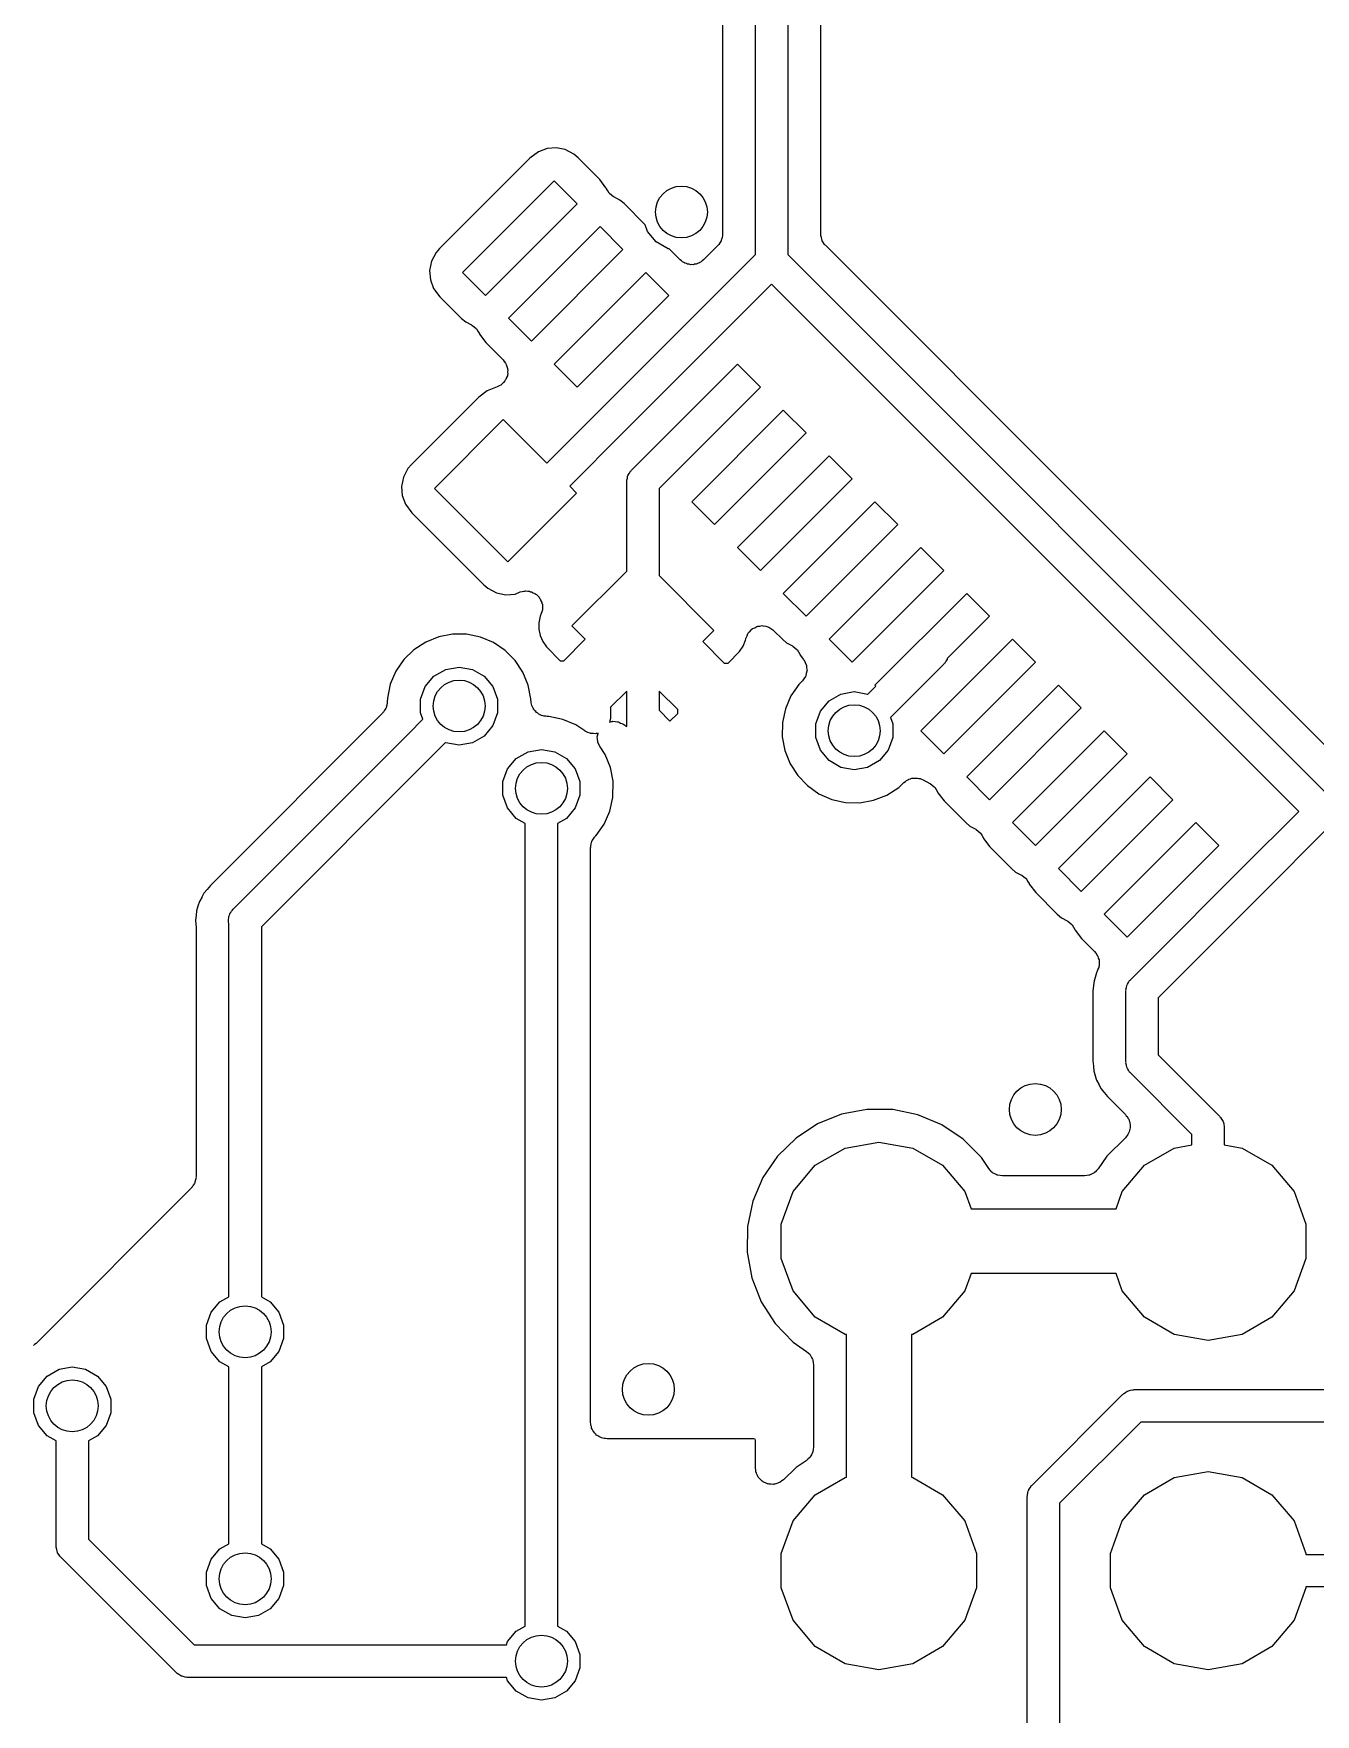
# Model space of a CAD drawing. Extents: x 100.3 to 129.7, y -169.7 to -100.3.
# Drawn here: x 110.95 to 120.84, y -142.7 to -129.74 of the extents above; entities that cross this region are included whole.
import ezdxf

# ---------------------------------------------------------------- set-up
doc = ezdxf.new("R2010")
doc.units = 0
doc.header["$MEASUREMENT"] = 0
doc.layers.add('BLACK', color=7, linetype='CONTINUOUS')

msp = doc.modelspace()

# ---------------------------------------------------------------- linework, layer by layer
at = {"layer": 'Black'}
for p, q in [((116.524, -131.442), (116.524, -129.139)), ((116.774, -129.136), (116.774, -131.442)), ((116.27, -129.296), (116.27, -131.284)), ((117.028, -131.284), (117.028, -129.294)), ((114.849, -130.651), (114.784, -130.699)), ((114.916, -130.625), (114.849, -130.651)), ((114.987, -130.62), (114.916, -130.625)), ((115.057, -130.634), (114.987, -130.62)), ((115.124, -130.669), (115.057, -130.634)), ((114.784, -130.699), (114.087, -131.396)), ((115.156, -130.696), (115.124, -130.669)), ((115.323, -130.863), (115.156, -130.696)), ((114.265, -131.581), (114.972, -130.874)), ((114.972, -130.874), (115.148, -131.051)), ((115.371, -130.928), (115.323, -130.863)), ((115.373, -130.932), (115.371, -130.928)), ((115.374, -130.933), (115.373, -130.932)), ((115.374, -130.935), (115.374, -130.933)), ((115.385, -130.952), (115.374, -130.935)), ((115.395, -130.969), (115.385, -130.952)), ((115.397, -130.971), (115.395, -130.969)), ((115.398, -130.972), (115.397, -130.971)), ((115.414, -130.984), (115.398, -130.972)), ((115.43, -130.997), (115.414, -130.984)), ((115.431, -130.998), (115.43, -130.997)), ((115.432, -130.999), (115.431, -130.998)), ((115.478, -131.023), (115.432, -130.999)), ((115.51, -131.05), (115.478, -131.023)), ((115.673, -131.213), (115.51, -131.05)), ((115.148, -131.051), (114.441, -131.758)), ((114.618, -131.934), (115.325, -131.227)), ((115.325, -131.227), (115.502, -131.404)), ((115.692, -131.266), (115.673, -131.213)), ((115.759, -131.346), (115.692, -131.266)), ((116.27, -131.295), (116.266, -131.312)), ((116.27, -131.284), (116.27, -131.29)), ((116.27, -131.29), (116.27, -131.295)), ((117.029, -131.29), (117.028, -131.284)), ((117.029, -131.295), (117.029, -131.29)), ((117.033, -131.312), (117.029, -131.295)), ((114.06, -131.428), (114.025, -131.495)), ((114.087, -131.396), (114.06, -131.428)), ((115.502, -131.404), (114.795, -132.111)), ((115.85, -131.398), (115.759, -131.346)), ((115.859, -131.4), (115.85, -131.398)), ((115.863, -131.404), (115.859, -131.4)), ((115.944, -131.484), (115.863, -131.404)), ((116.233, -131.374), (116.123, -131.484)), ((116.237, -131.37), (116.233, -131.374)), ((116.241, -131.366), (116.237, -131.37)), ((116.249, -131.352), (116.241, -131.366)), ((116.259, -131.338), (116.249, -131.352)), ((116.26, -131.333), (116.259, -131.338)), ((116.263, -131.328), (116.26, -131.333)), ((116.266, -131.312), (116.263, -131.328)), ((117.036, -131.328), (117.033, -131.312)), ((117.039, -131.333), (117.036, -131.328)), ((117.04, -131.338), (117.039, -131.333)), ((117.05, -131.352), (117.04, -131.338)), ((117.058, -131.366), (117.05, -131.352)), ((117.062, -131.37), (117.058, -131.366)), ((117.066, -131.374), (117.062, -131.37)), ((121.038, -135.347), (117.066, -131.374)), ((114.025, -131.495), (114.01, -131.565)), ((114.01, -131.565), (114.016, -131.637)), ((115.953, -131.491), (115.944, -131.484)), ((115.961, -131.498), (115.953, -131.491)), ((115.971, -131.503), (115.961, -131.498)), ((115.98, -131.509), (115.971, -131.503)), ((115.991, -131.512), (115.98, -131.509)), ((116.001, -131.517), (115.991, -131.512)), ((116.012, -131.518), (116.001, -131.517)), ((116.023, -131.521), (116.012, -131.518)), ((116.034, -131.52), (116.023, -131.521)), ((116.032, -131.934), (116.524, -131.442)), ((116.045, -131.521), (116.034, -131.52)), ((116.055, -131.518), (116.045, -131.521)), ((116.066, -131.517), (116.055, -131.518)), ((116.077, -131.512), (116.066, -131.517)), ((116.087, -131.509), (116.077, -131.512)), ((116.096, -131.503), (116.087, -131.509)), ((116.106, -131.498), (116.096, -131.503)), ((116.114, -131.491), (116.106, -131.498)), ((116.123, -131.484), (116.114, -131.491)), ((116.774, -131.442), (120.954, -135.622)), ((114.016, -131.637), (114.041, -131.704)), ((114.441, -131.758), (114.265, -131.581)), ((114.972, -132.288), (115.679, -131.581)), ((115.679, -131.581), (115.855, -131.758)), ((116.649, -131.671), (116.209, -132.111)), ((120.715, -135.737), (116.649, -131.671)), ((114.041, -131.704), (114.09, -131.768)), ((114.09, -131.768), (114.257, -131.935)), ((115.855, -131.758), (115.148, -132.465)), ((114.257, -131.935), (114.289, -131.962)), ((114.795, -132.111), (114.618, -131.934)), ((115.679, -132.288), (116.032, -131.934)), ((114.289, -131.962), (114.334, -131.986)), ((114.334, -131.986), (114.335, -131.987)), ((114.335, -131.987), (114.337, -131.988)), ((114.337, -131.988), (114.353, -132.001)), ((114.353, -132.001), (114.369, -132.013)), ((114.369, -132.013), (114.37, -132.014)), ((114.37, -132.014), (114.371, -132.016)), ((114.371, -132.016), (114.382, -132.033)), ((114.382, -132.033), (114.392, -132.05)), ((114.392, -132.05), (114.393, -132.052)), ((114.393, -132.052), (114.394, -132.053)), ((114.394, -132.053), (114.395, -132.057)), ((114.395, -132.057), (114.444, -132.122)), ((114.444, -132.122), (114.577, -132.255)), ((116.209, -132.111), (115.502, -132.818)), ((114.577, -132.255), (114.586, -132.268)), ((114.586, -132.268), (114.596, -132.28)), ((114.596, -132.28), (114.599, -132.286)), ((114.599, -132.286), (114.602, -132.291)), ((114.602, -132.291), (114.606, -132.307)), ((114.606, -132.307), (114.612, -132.321)), ((114.612, -132.321), (114.612, -132.328)), ((114.612, -132.328), (114.614, -132.334)), ((114.614, -132.334), (114.612, -132.35)), ((114.914, -133.053), (115.679, -132.288)), ((115.148, -132.465), (114.972, -132.288)), ((115.679, -132.995), (116.386, -132.288)), ((116.386, -132.288), (116.563, -132.465)), ((114.532, -132.464), (114.455, -132.493)), ((114.546, -132.456), (114.532, -132.464)), ((114.56, -132.449), (114.546, -132.456)), ((114.565, -132.445), (114.56, -132.449)), ((114.57, -132.441), (114.565, -132.445)), ((114.58, -132.429), (114.57, -132.441)), ((114.591, -132.418), (114.58, -132.429)), ((114.594, -132.412), (114.591, -132.418)), ((114.598, -132.407), (114.594, -132.412)), ((114.603, -132.392), (114.598, -132.407)), ((114.61, -132.378), (114.603, -132.392)), ((114.613, -132.365), (114.61, -132.372)), ((114.61, -132.372), (114.61, -132.378)), ((114.612, -132.35), (114.613, -132.365)), ((116.563, -132.465), (115.855, -133.172)), ((114.39, -132.542), (113.87, -133.062)), ((114.455, -132.493), (114.39, -132.542)), ((114.047, -133.246), (114.577, -132.716)), ((114.577, -132.716), (114.914, -133.053)), ((116.032, -133.349), (116.739, -132.642)), ((116.739, -132.642), (116.916, -132.818)), ((115.502, -132.818), (115.091, -133.229)), ((116.916, -132.818), (116.209, -133.525)), ((115.567, -133.106), (115.679, -132.995)), ((116.386, -133.702), (117.093, -132.995)), ((117.093, -132.995), (117.27, -133.172)), ((113.843, -133.094), (113.808, -133.161)), ((113.87, -133.062), (113.843, -133.094)), ((115.552, -133.129), (115.56, -133.114)), ((115.56, -133.114), (115.564, -133.111)), ((115.564, -133.111), (115.567, -133.106)), ((113.808, -133.161), (113.793, -133.231)), ((113.793, -133.231), (113.799, -133.302)), ((114.613, -133.812), (114.047, -133.246)), ((115.091, -133.229), (115.143, -133.282)), ((115.531, -133.184), (115.536, -133.168)), ((115.532, -133.189), (115.531, -133.184)), ((115.531, -133.195), (115.532, -133.189)), ((115.531, -133.884), (115.531, -133.195)), ((115.536, -133.168), (115.538, -133.152)), ((115.538, -133.152), (115.541, -133.147)), ((115.541, -133.147), (115.543, -133.142)), ((115.543, -133.142), (115.552, -133.129)), ((115.855, -133.172), (115.781, -133.247)), ((115.781, -133.247), (115.781, -133.919)), ((117.27, -133.172), (116.563, -133.879)), ((113.799, -133.302), (113.824, -133.369)), ((113.824, -133.369), (113.873, -133.434)), ((115.143, -133.282), (114.613, -133.812)), ((116.209, -133.525), (116.032, -133.349)), ((116.739, -134.056), (117.446, -133.349)), ((117.446, -133.349), (117.623, -133.525)), ((113.873, -133.434), (114.428, -133.99)), ((117.623, -133.525), (116.916, -134.233)), ((116.563, -133.879), (116.386, -133.702)), ((117.093, -134.409), (117.8, -133.702)), ((117.8, -133.702), (117.977, -133.879)), ((115.108, -134.307), (115.531, -133.884)), ((117.977, -133.879), (117.27, -134.586)), ((114.428, -133.99), (114.46, -134.017)), ((114.46, -134.017), (114.527, -134.052)), ((115.781, -133.919), (116.204, -134.343)), ((114.527, -134.052), (114.597, -134.066)), ((114.597, -134.066), (114.669, -134.061)), ((114.669, -134.061), (114.71, -134.045)), ((114.71, -134.045), (114.724, -134.042)), ((114.724, -134.042), (114.738, -134.038)), ((114.738, -134.038), (114.746, -134.038)), ((114.746, -134.038), (114.753, -134.037)), ((114.753, -134.037), (114.768, -134.039)), ((114.768, -134.039), (114.782, -134.04)), ((114.782, -134.04), (114.789, -134.043)), ((114.789, -134.043), (114.797, -134.044)), ((114.797, -134.044), (114.81, -134.051)), ((114.81, -134.051), (114.823, -134.057)), ((114.823, -134.057), (114.829, -134.062)), ((114.829, -134.062), (114.835, -134.065)), ((114.835, -134.065), (114.845, -134.076)), ((114.845, -134.076), (114.856, -134.086)), ((114.856, -134.086), (114.859, -134.093)), ((114.859, -134.093), (114.864, -134.099)), ((114.864, -134.099), (114.869, -134.113)), ((114.869, -134.113), (114.876, -134.126)), ((114.876, -134.126), (114.877, -134.133)), ((114.877, -134.133), (114.88, -134.14)), ((114.88, -134.14), (114.88, -134.155)), ((114.88, -134.155), (114.882, -134.169)), ((116.916, -134.233), (116.739, -134.056)), ((117.446, -134.763), (118.154, -134.056)), ((118.154, -134.056), (118.33, -134.233)), ((114.864, -134.233), (114.854, -134.282)), ((114.854, -134.282), (114.854, -134.332)), ((114.872, -134.212), (114.864, -134.233)), ((114.875, -134.198), (114.872, -134.212)), ((114.88, -134.184), (114.875, -134.198)), ((114.882, -134.169), (114.88, -134.177)), ((114.88, -134.177), (114.88, -134.184)), ((118.33, -134.233), (118.004, -134.559)), ((114.081, -134.391), (113.98, -134.432)), ((114.188, -134.371), (114.081, -134.391)), ((114.296, -134.371), (114.188, -134.371)), ((114.403, -134.393), (114.296, -134.371)), ((114.503, -134.435), (114.403, -134.393)), ((114.854, -134.332), (114.864, -134.381)), ((114.864, -134.381), (114.883, -134.427)), ((115.046, -134.575), (115.211, -134.41)), ((115.211, -134.41), (115.108, -134.307)), ((116.204, -134.343), (116.118, -134.428)), ((116.429, -134.463), (116.448, -134.417)), ((116.448, -134.417), (116.45, -134.407)), ((116.45, -134.407), (116.451, -134.404)), ((116.451, -134.404), (116.452, -134.399)), ((116.452, -134.399), (116.459, -134.383)), ((116.459, -134.383), (116.466, -134.366)), ((116.466, -134.366), (116.469, -134.363)), ((116.469, -134.363), (116.47, -134.359)), ((116.47, -134.359), (116.483, -134.347)), ((116.483, -134.347), (116.495, -134.333)), ((116.495, -134.333), (116.499, -134.331)), ((116.499, -134.331), (116.502, -134.328)), ((116.502, -134.328), (116.518, -134.321)), ((116.518, -134.321), (116.534, -134.312)), ((116.534, -134.312), (116.538, -134.311)), ((116.538, -134.311), (116.542, -134.31)), ((116.542, -134.31), (116.559, -134.308)), ((116.559, -134.308), (116.577, -134.305)), ((116.577, -134.305), (116.581, -134.306)), ((116.581, -134.306), (116.586, -134.306)), ((116.586, -134.306), (116.603, -134.31)), ((116.603, -134.31), (116.62, -134.314)), ((116.62, -134.314), (116.624, -134.316)), ((116.624, -134.316), (116.628, -134.317)), ((116.628, -134.317), (116.643, -134.327)), ((116.643, -134.327), (116.658, -134.337)), ((116.658, -134.337), (116.661, -134.34)), ((116.661, -134.34), (116.664, -134.342)), ((116.664, -134.342), (116.732, -134.41)), ((116.732, -134.41), (116.763, -134.437)), ((117.27, -134.586), (117.093, -134.409)), ((117.8, -135.116), (118.507, -134.409)), ((118.507, -134.409), (118.684, -134.586)), ((113.889, -134.491), (113.812, -134.567)), ((113.98, -134.432), (113.889, -134.491)), ((114.593, -134.496), (114.503, -134.435)), ((114.669, -134.573), (114.593, -134.496)), ((114.883, -134.427), (114.911, -134.469)), ((114.911, -134.469), (115.017, -134.575)), ((116.118, -134.428), (116.283, -134.593)), ((116.313, -134.593), (116.401, -134.504)), ((116.401, -134.504), (116.429, -134.463)), ((116.763, -134.437), (116.809, -134.461)), ((116.809, -134.461), (116.81, -134.462)), ((116.81, -134.462), (116.812, -134.462)), ((116.812, -134.462), (116.828, -134.475)), ((116.828, -134.475), (116.844, -134.488)), ((116.844, -134.488), (116.845, -134.489)), ((116.845, -134.489), (116.846, -134.49)), ((116.846, -134.49), (116.856, -134.508)), ((116.856, -134.508), (116.867, -134.525)), ((116.867, -134.525), (116.868, -134.527)), ((116.868, -134.527), (116.868, -134.528)), ((116.868, -134.528), (116.87, -134.532)), ((116.87, -134.532), (116.896, -134.567)), ((113.75, -134.657), (113.707, -134.757)), ((113.812, -134.567), (113.75, -134.657)), ((114.044, -134.694), (114.135, -134.642)), ((114.135, -134.642), (114.238, -134.624)), ((114.238, -134.624), (114.341, -134.642)), ((114.341, -134.642), (114.432, -134.694)), ((114.73, -134.664), (114.669, -134.573)), ((114.771, -134.764), (114.73, -134.664)), ((115.017, -134.575), (115.046, -134.575)), ((116.283, -134.593), (116.313, -134.593)), ((116.896, -134.567), (116.898, -134.57)), ((116.898, -134.57), (116.9, -134.572)), ((116.9, -134.572), (116.907, -134.589)), ((116.907, -134.589), (116.916, -134.606)), ((116.916, -134.674), (116.912, -134.693)), ((116.916, -134.606), (116.917, -134.609)), ((116.921, -134.656), (116.916, -134.674)), ((116.917, -134.609), (116.918, -134.612)), ((116.918, -134.612), (116.919, -134.631)), ((116.919, -134.631), (116.922, -134.65)), ((116.922, -134.65), (116.921, -134.653)), ((116.921, -134.653), (116.921, -134.656)), ((117.977, -134.601), (117.565, -135.014)), ((118.684, -134.586), (117.977, -135.293)), ((117.98, -134.597), (117.977, -134.601)), ((117.984, -134.593), (117.98, -134.597)), ((117.992, -134.579), (117.984, -134.593)), ((118.002, -134.566), (117.992, -134.579)), ((118.003, -134.561), (118.002, -134.566)), ((118.004, -134.559), (118.003, -134.561)), ((113.707, -134.757), (113.685, -134.863)), ((113.941, -134.873), (113.977, -134.774)), ((113.977, -134.774), (114.044, -134.694)), ((114.432, -134.694), (114.499, -134.774)), ((114.499, -134.774), (114.535, -134.873)), ((114.792, -134.87), (114.771, -134.764)), ((115.531, -134.809), (115.405, -134.934)), ((115.531, -135.083), (115.531, -134.809)), ((115.924, -134.952), (115.781, -134.809)), ((115.781, -134.809), (115.781, -134.958)), ((116.86, -134.758), (116.798, -134.847)), ((116.884, -134.734), (116.86, -134.758)), ((116.885, -134.732), (116.884, -134.734)), ((116.887, -134.73), (116.885, -134.732)), ((116.898, -134.714), (116.887, -134.73)), ((116.909, -134.698), (116.898, -134.714)), ((116.91, -134.696), (116.909, -134.698)), ((116.912, -134.693), (116.91, -134.696)), ((117.391, -134.834), (117.454, -134.771)), ((117.454, -134.771), (117.446, -134.763)), ((118.154, -135.47), (118.861, -134.763)), ((118.861, -134.763), (119.037, -134.94)), ((113.674, -134.939), (113.672, -134.944)), ((113.676, -134.935), (113.674, -134.939)), ((113.679, -134.918), (113.676, -134.935)), ((113.684, -134.901), (113.679, -134.918)), ((113.685, -134.863), (113.684, -134.892)), ((113.684, -134.892), (113.684, -134.896)), ((113.684, -134.896), (113.684, -134.901)), ((113.941, -134.977), (113.941, -134.873)), ((114.535, -134.873), (114.535, -134.977)), ((114.792, -134.877), (114.792, -134.87)), ((114.794, -134.889), (114.792, -134.877)), ((114.794, -134.9), (114.794, -134.889)), ((114.797, -134.911), (114.794, -134.9)), ((114.799, -134.921), (114.797, -134.911)), ((114.804, -134.931), (114.799, -134.921)), ((114.808, -134.942), (114.804, -134.931)), ((115.405, -134.934), (115.405, -135.012)), ((116.798, -134.847), (116.755, -134.947)), ((117.025, -134.965), (117.092, -134.885)), ((117.092, -134.885), (117.183, -134.833)), ((117.183, -134.833), (117.286, -134.814)), ((117.286, -134.814), (117.389, -134.833)), ((117.389, -134.833), (117.391, -134.834)), ((113.647, -134.98), (112.319, -136.308)), ((113.65, -134.976), (113.647, -134.98)), ((113.654, -134.973), (113.65, -134.976)), ((113.662, -134.958), (113.654, -134.973)), ((113.672, -134.944), (113.662, -134.958)), ((113.85, -135.137), (113.959, -135.027)), ((113.959, -135.027), (113.941, -134.977)), ((114.535, -134.977), (114.499, -135.076)), ((114.815, -134.95), (114.808, -134.942)), ((114.82, -134.96), (114.815, -134.95)), ((114.829, -134.967), (114.82, -134.96)), ((114.836, -134.976), (114.829, -134.967)), ((114.846, -134.981), (114.836, -134.976)), ((114.854, -134.988), (114.846, -134.981)), ((114.864, -134.992), (114.854, -134.988)), ((114.874, -134.998), (114.864, -134.992)), ((114.885, -135), (114.874, -134.998)), ((114.895, -135.004), (114.885, -135)), ((114.906, -135.004), (114.895, -135.004)), ((114.918, -135.006), (114.906, -135.004)), ((114.931, -135.006), (114.918, -135.006)), ((115.038, -135.028), (114.931, -135.006)), ((115.138, -135.07), (115.038, -135.028)), ((115.401, -135.038), (115.399, -135.048)), ((115.399, -135.048), (115.417, -135.043)), ((115.405, -135.021), (115.401, -135.038)), ((115.405, -135.012), (115.405, -135.016)), ((115.405, -135.016), (115.405, -135.021)), ((115.417, -135.043), (115.42, -135.043)), ((115.42, -135.043), (115.423, -135.042)), ((115.423, -135.042), (115.442, -135.044)), ((115.442, -135.044), (115.461, -135.046)), ((115.461, -135.046), (115.464, -135.047)), ((115.464, -135.047), (115.467, -135.047)), ((115.467, -135.047), (115.484, -135.056)), ((115.484, -135.056), (115.501, -135.063)), ((115.501, -135.063), (115.531, -135.083)), ((115.781, -134.958), (115.864, -135.041)), ((115.864, -135.041), (115.924, -134.982)), ((115.924, -134.982), (115.924, -134.952)), ((116.733, -135.053), (116.731, -135.162)), ((116.755, -134.947), (116.733, -135.053)), ((116.989, -135.063), (117.025, -134.965)), ((116.989, -135.168), (116.989, -135.063)), ((117.565, -135.014), (117.583, -135.063)), ((117.583, -135.063), (117.583, -135.168)), ((119.037, -134.94), (118.33, -135.647)), ((112.495, -136.492), (113.85, -135.137)), ((114.432, -135.156), (114.341, -135.208)), ((114.499, -135.076), (114.432, -135.156)), ((115.207, -135.117), (115.138, -135.07)), ((115.211, -135.119), (115.207, -135.117)), ((115.215, -135.122), (115.211, -135.119)), ((115.232, -135.128), (115.215, -135.122)), ((115.248, -135.135), (115.232, -135.128)), ((115.252, -135.136), (115.248, -135.135)), ((115.256, -135.137), (115.252, -135.136)), ((115.274, -135.137), (115.256, -135.137)), ((115.292, -135.138), (115.274, -135.137)), ((115.296, -135.137), (115.292, -135.138)), ((115.3, -135.137), (115.296, -135.137)), ((115.311, -135.133), (115.3, -135.137)), ((115.304, -135.161), (115.305, -135.158)), ((115.306, -135.18), (115.304, -135.161)), ((115.305, -135.155), (115.31, -135.136)), ((115.305, -135.158), (115.305, -135.155)), ((115.307, -135.199), (115.306, -135.18)), ((115.31, -135.136), (115.311, -135.133)), ((116.731, -135.162), (116.751, -135.269)), ((117.025, -135.266), (116.989, -135.168)), ((117.583, -135.168), (117.547, -135.266)), ((117.977, -135.293), (117.8, -135.116)), ((118.507, -135.824), (119.214, -135.116)), ((119.214, -135.116), (119.391, -135.293)), ((114.026, -135.313), (112.712, -136.628)), ((114.133, -135.207), (114.026, -135.313)), ((114.135, -135.208), (114.133, -135.207)), ((114.238, -135.226), (114.135, -135.208)), ((114.341, -135.208), (114.238, -135.226)), ((114.679, -135.329), (114.77, -135.277)), ((114.77, -135.277), (114.873, -135.259)), ((114.873, -135.259), (114.976, -135.277)), ((114.976, -135.277), (115.067, -135.329)), ((115.309, -135.201), (115.307, -135.199)), ((115.309, -135.204), (115.309, -135.201)), ((115.317, -135.222), (115.309, -135.204)), ((115.325, -135.239), (115.317, -135.222)), ((115.365, -135.299), (115.325, -135.239)), ((115.406, -135.399), (115.365, -135.299)), ((116.751, -135.269), (116.791, -135.37)), ((117.092, -135.346), (117.025, -135.266)), ((117.547, -135.266), (117.48, -135.346)), ((119.391, -135.293), (118.684, -136)), ((114.576, -135.508), (114.612, -135.409)), ((114.612, -135.409), (114.679, -135.329)), ((115.067, -135.329), (115.134, -135.409)), ((115.134, -135.409), (115.17, -135.508)), ((115.427, -135.505), (115.406, -135.399)), ((116.791, -135.37), (116.85, -135.461)), ((117.183, -135.398), (117.092, -135.346)), ((117.286, -135.417), (117.183, -135.398)), ((117.389, -135.398), (117.286, -135.417)), ((117.48, -135.346), (117.389, -135.398)), ((114.576, -135.612), (114.576, -135.508)), ((115.17, -135.508), (115.17, -135.612)), ((115.425, -135.631), (115.427, -135.505)), ((116.85, -135.461), (116.925, -135.539)), ((116.925, -135.539), (117.014, -135.601)), ((117.537, -135.612), (117.629, -135.554)), ((117.629, -135.554), (117.67, -135.514)), ((117.67, -135.514), (117.681, -135.507)), ((117.681, -135.507), (117.69, -135.499)), ((117.69, -135.499), (117.699, -135.495)), ((117.699, -135.495), (117.707, -135.49)), ((117.707, -135.49), (117.72, -135.487)), ((117.72, -135.487), (117.731, -135.482)), ((117.731, -135.482), (117.741, -135.482)), ((117.741, -135.482), (117.75, -135.48)), ((117.75, -135.48), (117.763, -135.481)), ((117.763, -135.481), (117.775, -135.481)), ((117.775, -135.481), (117.784, -135.483)), ((117.784, -135.483), (117.794, -135.485)), ((117.794, -135.485), (117.805, -135.49)), ((117.805, -135.49), (117.817, -135.494)), ((117.817, -135.494), (117.87, -135.522)), ((117.87, -135.522), (117.871, -135.523)), ((117.871, -135.523), (117.872, -135.523)), ((117.872, -135.523), (117.888, -135.536)), ((117.888, -135.536), (117.904, -135.549)), ((117.904, -135.549), (117.905, -135.55)), ((117.905, -135.55), (117.907, -135.551)), ((117.907, -135.551), (117.917, -135.569)), ((117.917, -135.569), (117.928, -135.586)), ((117.928, -135.586), (117.928, -135.588)), ((118.33, -135.647), (118.154, -135.47)), ((118.861, -136.177), (119.568, -135.47)), ((119.568, -135.47), (119.745, -135.647)), ((114.612, -135.711), (114.576, -135.612)), ((114.679, -135.791), (114.612, -135.711)), ((115.134, -135.711), (115.067, -135.791)), ((115.17, -135.612), (115.134, -135.711)), ((115.401, -135.736), (115.425, -135.631)), ((117.014, -135.601), (117.114, -135.645)), ((117.114, -135.645), (117.22, -135.668)), ((117.22, -135.668), (117.329, -135.671)), ((117.329, -135.671), (117.436, -135.652)), ((117.436, -135.652), (117.537, -135.612)), ((117.928, -135.588), (117.929, -135.589)), ((117.929, -135.589), (117.931, -135.593)), ((117.931, -135.593), (117.979, -135.657)), ((117.979, -135.657), (118.146, -135.824)), ((119.745, -135.647), (119.037, -136.354)), ((114.748, -135.83), (114.679, -135.791)), ((114.748, -142.021), (114.748, -135.83)), ((115.067, -135.791), (114.998, -135.83)), ((114.998, -135.83), (114.998, -142.021)), ((115.294, -135.924), (115.357, -135.835)), ((115.357, -135.835), (115.401, -135.736)), ((118.146, -135.824), (118.178, -135.851)), ((118.684, -136), (118.507, -135.824)), ((119.214, -136.531), (119.921, -135.824)), ((119.921, -135.824), (120.098, -136)), ((120.275, -136.177), (120.715, -135.737)), ((115.257, -135.99), (115.26, -135.975)), ((115.26, -135.975), (115.263, -135.969)), ((115.263, -135.969), (115.265, -135.962)), ((115.265, -135.962), (115.274, -135.95)), ((115.274, -135.95), (115.282, -135.937)), ((115.282, -135.937), (115.287, -135.932)), ((115.287, -135.932), (115.291, -135.927)), ((115.291, -135.927), (115.294, -135.924)), ((118.178, -135.851), (118.223, -135.875)), ((118.223, -135.875), (118.224, -135.876)), ((118.224, -135.876), (118.226, -135.877)), ((118.226, -135.877), (118.242, -135.89)), ((118.242, -135.89), (118.258, -135.902)), ((118.258, -135.902), (118.259, -135.904)), ((118.259, -135.904), (118.26, -135.905)), ((118.26, -135.905), (118.271, -135.922)), ((118.271, -135.922), (118.282, -135.939)), ((118.282, -135.939), (118.282, -135.941)), ((118.282, -135.941), (118.283, -135.943)), ((118.283, -135.943), (118.284, -135.946)), ((118.284, -135.946), (118.333, -136.011)), ((120.918, -135.888), (120.452, -136.354)), ((115.252, -136.019), (115.253, -136.012)), ((115.252, -140.45), (115.252, -136.019)), ((115.253, -136.004), (115.257, -135.99)), ((115.253, -136.012), (115.253, -136.004)), ((118.333, -136.011), (118.499, -136.178)), ((120.098, -136), (119.391, -136.707)), ((118.499, -136.178), (118.531, -136.205)), ((118.531, -136.205), (118.577, -136.229)), ((118.577, -136.229), (118.578, -136.23)), ((118.578, -136.23), (118.58, -136.23)), ((118.58, -136.23), (118.595, -136.243)), ((119.037, -136.354), (118.861, -136.177)), ((119.568, -136.884), (120.275, -136.177)), ((120.275, -136.177), (120.275, -136.177)), ((112.293, -136.34), (112.269, -136.368)), ((112.319, -136.308), (112.293, -136.34)), ((112.293, -136.34), (112.293, -136.34)), ((112.293, -136.34), (112.293, -136.34)), ((118.595, -136.243), (118.612, -136.256)), ((118.612, -136.256), (118.612, -136.257)), ((118.612, -136.257), (118.614, -136.258)), ((118.614, -136.258), (118.624, -136.276)), ((118.624, -136.276), (118.635, -136.293)), ((118.635, -136.293), (118.635, -136.295)), ((118.635, -136.295), (118.636, -136.296)), ((118.636, -136.296), (118.638, -136.3)), ((118.638, -136.3), (118.686, -136.364)), ((118.686, -136.364), (118.853, -136.531)), ((120.452, -136.354), (119.745, -137.061)), ((112.223, -136.469), (112.212, -136.504)), ((112.234, -136.433), (112.223, -136.468)), ((112.223, -136.468), (112.223, -136.469)), ((112.223, -136.469), (112.223, -136.469)), ((112.252, -136.401), (112.234, -136.433)), ((112.269, -136.368), (112.252, -136.4)), ((112.252, -136.4), (112.252, -136.401)), ((112.252, -136.401), (112.252, -136.401)), ((112.488, -136.501), (112.495, -136.492)), ((112.208, -136.541), (112.204, -136.577)), ((112.204, -136.577), (112.207, -136.609)), ((112.207, -136.609), (112.207, -136.615)), ((112.207, -136.615), (112.208, -136.621)), ((112.209, -136.54), (112.208, -136.541)), ((112.208, -136.541), (112.208, -136.541)), ((112.208, -136.621), (112.208, -138.553)), ((112.212, -136.504), (112.209, -136.54)), ((112.458, -136.569), (112.461, -136.559)), ((112.459, -136.58), (112.458, -136.569)), ((112.458, -136.591), (112.459, -136.58)), ((112.461, -136.601), (112.458, -136.591)), ((112.461, -136.559), (112.462, -136.548)), ((112.462, -136.609), (112.461, -136.601)), ((112.462, -136.548), (112.467, -136.538)), ((112.462, -139.481), (112.462, -136.609)), ((112.467, -136.538), (112.47, -136.527)), ((112.47, -136.527), (112.476, -136.518)), ((112.476, -136.518), (112.481, -136.508)), ((112.481, -136.508), (112.488, -136.501)), ((118.853, -136.531), (118.885, -136.558)), ((118.885, -136.558), (118.93, -136.582)), ((118.93, -136.582), (118.932, -136.583)), ((118.932, -136.583), (118.933, -136.584)), ((118.933, -136.584), (118.949, -136.597)), ((118.949, -136.597), (118.965, -136.609)), ((118.965, -136.609), (118.966, -136.611)), ((118.966, -136.611), (118.967, -136.612)), ((118.967, -136.612), (118.978, -136.629)), ((119.391, -136.707), (119.214, -136.531)), ((112.712, -136.628), (112.712, -139.481)), ((118.978, -136.629), (118.989, -136.647)), ((118.989, -136.647), (118.989, -136.648)), ((118.989, -136.648), (118.99, -136.65)), ((118.99, -136.65), (118.991, -136.653)), ((118.991, -136.653), (119.04, -136.718)), ((119.04, -136.718), (119.14, -136.818)), ((119.14, -136.818), (119.149, -136.831)), ((119.149, -136.831), (119.159, -136.842)), ((119.159, -136.842), (119.161, -136.848)), ((119.161, -136.848), (119.165, -136.854)), ((119.165, -136.854), (119.169, -136.869)), ((119.169, -136.869), (119.175, -136.883)), ((119.175, -136.883), (119.175, -136.89)), ((119.419, -137.033), (119.568, -136.884)), ((119.568, -136.884), (119.568, -136.884)), ((119.147, -137.01), (119.136, -137.045)), ((119.148, -137.009), (119.147, -137.01)), ((119.147, -137.01), (119.147, -137.01)), ((119.158, -136.974), (119.148, -137.009)), ((119.161, -136.969), (119.158, -136.974)), ((119.166, -136.955), (119.161, -136.969)), ((119.173, -136.941), (119.166, -136.955)), ((119.175, -136.927), (119.173, -136.934)), ((119.173, -136.934), (119.173, -136.941)), ((119.175, -136.89), (119.176, -136.897)), ((119.176, -136.897), (119.175, -136.912)), ((119.175, -136.912), (119.175, -136.927)), ((119.132, -137.082), (119.128, -137.122)), ((119.128, -137.122), (119.128, -137.122)), ((119.128, -137.122), (119.128, -137.662)), ((119.133, -137.081), (119.132, -137.082)), ((119.132, -137.082), (119.132, -137.082)), ((119.136, -137.045), (119.133, -137.081)), ((119.382, -137.111), (119.387, -137.095)), ((119.383, -137.116), (119.382, -137.111)), ((119.382, -137.122), (119.383, -137.116)), ((119.382, -137.668), (119.382, -137.122)), ((119.387, -137.095), (119.39, -137.079)), ((119.39, -137.079), (119.392, -137.074)), ((119.392, -137.074), (119.394, -137.069)), ((119.394, -137.069), (119.403, -137.056)), ((119.403, -137.056), (119.411, -137.041)), ((119.411, -137.041), (119.415, -137.038)), ((119.415, -137.038), (119.419, -137.033)), ((119.745, -137.061), (119.632, -137.174)), ((119.632, -137.174), (119.632, -137.616)), ((119.632, -137.616), (120.105, -138.089)), ((119.128, -137.662), (119.132, -137.702)), ((119.132, -137.702), (119.132, -137.703)), ((119.132, -137.703), (119.132, -137.703)), ((119.132, -137.703), (119.135, -137.74)), ((119.135, -137.74), (119.146, -137.774)), ((119.146, -137.774), (119.146, -137.775)), ((119.146, -137.775), (119.146, -137.776)), ((119.146, -137.776), (119.156, -137.81)), ((119.383, -137.673), (119.382, -137.668)), ((119.382, -137.679), (119.383, -137.673)), ((119.387, -137.695), (119.382, -137.679)), ((119.39, -137.711), (119.387, -137.695)), ((119.392, -137.716), (119.39, -137.711)), ((119.394, -137.721), (119.392, -137.716)), ((119.403, -137.734), (119.394, -137.721)), ((119.411, -137.748), (119.403, -137.734)), ((119.415, -137.752), (119.411, -137.748)), ((119.419, -137.756), (119.415, -137.752)), ((119.891, -138.229), (119.419, -137.756)), ((119.156, -137.81), (119.173, -137.842)), ((119.173, -137.842), (119.173, -137.843)), ((119.173, -137.843), (119.174, -137.844)), ((119.174, -137.844), (119.191, -137.876)), ((119.191, -137.876), (119.213, -137.904)), ((119.213, -137.904), (119.214, -137.905)), ((119.214, -137.905), (119.214, -137.905)), ((119.214, -137.905), (119.239, -137.936)), ((117.384, -138.036), (117.188, -138.073)), ((117.583, -138.037), (117.384, -138.036)), ((117.778, -138.077), (117.583, -138.037)), ((119.239, -137.936), (119.379, -138.076)), ((117.004, -138.148), (116.837, -138.257)), ((117.188, -138.073), (117.004, -138.148)), ((117.962, -138.154), (117.778, -138.077)), ((118.127, -138.266), (117.962, -138.154)), ((119.379, -138.076), (119.385, -138.085)), ((119.385, -138.085), (119.394, -138.094)), ((119.394, -138.094), (119.398, -138.103)), ((119.398, -138.103), (119.404, -138.112)), ((119.404, -138.112), (119.407, -138.123)), ((119.407, -138.123), (119.412, -138.134)), ((119.412, -138.134), (119.413, -138.144)), ((119.415, -138.178), (119.412, -138.188)), ((119.413, -138.144), (119.415, -138.154)), ((119.415, -138.154), (119.414, -138.166)), ((119.414, -138.166), (119.415, -138.178)), ((120.105, -138.089), (120.108, -138.094)), ((120.108, -138.094), (120.112, -138.097)), ((120.112, -138.097), (120.12, -138.111)), ((120.12, -138.111), (120.13, -138.125)), ((120.13, -138.125), (120.131, -138.13)), ((120.131, -138.13), (120.134, -138.135)), ((120.134, -138.135), (120.137, -138.151)), ((120.137, -138.151), (120.141, -138.167)), ((120.141, -138.167), (120.141, -138.172)), ((120.141, -138.172), (120.141, -138.177)), ((120.141, -138.177), (120.141, -138.31)), ((116.837, -138.257), (116.694, -138.396)), ((117.215, -138.334), (117.477, -138.288)), ((117.477, -138.288), (117.738, -138.334)), ((118.268, -138.407), (118.127, -138.266)), ((119.378, -138.256), (119.234, -138.396)), ((119.384, -138.246), (119.378, -138.256)), ((119.393, -138.238), (119.384, -138.246)), ((119.397, -138.229), (119.393, -138.238)), ((119.403, -138.22), (119.397, -138.229)), ((119.406, -138.209), (119.403, -138.22)), ((119.411, -138.198), (119.406, -138.209)), ((119.412, -138.188), (119.411, -138.198)), ((119.891, -138.31), (119.891, -138.229)), ((116.694, -138.396), (116.582, -138.561)), ((116.985, -138.467), (117.215, -138.334)), ((117.738, -138.334), (117.968, -138.467)), ((118.324, -138.492), (118.268, -138.407)), ((119.234, -138.396), (119.168, -138.493)), ((119.525, -138.467), (119.755, -138.334)), ((119.755, -138.334), (119.891, -138.31)), ((120.141, -138.31), (120.278, -138.334)), ((120.278, -138.334), (120.508, -138.467)), ((112.208, -138.564), (112.203, -138.58)), ((112.208, -138.553), (112.207, -138.559)), ((112.207, -138.559), (112.208, -138.564)), ((116.582, -138.561), (116.503, -138.744)), ((116.814, -138.67), (116.985, -138.467)), ((117.968, -138.467), (118.139, -138.67)), ((118.336, -138.505), (118.324, -138.492)), ((118.348, -138.519), (118.336, -138.505)), ((118.351, -138.521), (118.348, -138.519)), ((118.354, -138.524), (118.351, -138.521)), ((118.37, -138.532), (118.354, -138.524)), ((118.386, -138.541), (118.37, -138.532)), ((118.39, -138.542), (118.386, -138.541)), ((118.394, -138.543), (118.39, -138.542)), ((118.412, -138.545), (118.394, -138.543)), ((118.43, -138.548), (118.412, -138.545)), ((119.063, -138.548), (118.43, -138.548)), ((119.08, -138.546), (119.063, -138.548)), ((119.097, -138.544), (119.08, -138.546)), ((119.102, -138.542), (119.097, -138.544)), ((119.107, -138.541), (119.102, -138.542)), ((119.122, -138.532), (119.107, -138.541)), ((119.137, -138.525), (119.122, -138.532)), ((119.141, -138.521), (119.137, -138.525)), ((119.145, -138.519), (119.141, -138.521)), ((119.156, -138.506), (119.145, -138.519)), ((119.168, -138.493), (119.156, -138.506)), ((119.354, -138.67), (119.525, -138.467)), ((120.508, -138.467), (120.679, -138.67)), ((112.171, -138.643), (110.974, -139.84)), ((112.174, -138.639), (112.171, -138.643)), ((112.178, -138.635), (112.174, -138.639)), ((112.187, -138.621), (112.178, -138.635)), ((112.196, -138.607), (112.187, -138.621)), ((112.198, -138.602), (112.196, -138.607)), ((112.2, -138.597), (112.198, -138.602)), ((112.203, -138.58), (112.2, -138.597)), ((116.723, -138.92), (116.814, -138.67)), ((118.139, -138.67), (118.187, -138.802)), ((119.306, -138.802), (119.354, -138.67)), ((120.679, -138.67), (120.77, -138.92)), ((116.503, -138.744), (116.462, -138.939)), ((118.187, -138.802), (119.306, -138.802)), ((116.462, -138.939), (116.459, -139.138)), ((116.723, -139.185), (116.723, -138.92)), ((120.77, -138.92), (120.77, -139.185)), ((116.459, -139.138), (116.495, -139.334)), ((116.814, -139.435), (116.723, -139.185)), ((120.77, -139.185), (120.679, -139.435)), ((116.495, -139.334), (116.568, -139.519)), ((118.187, -139.302), (118.139, -139.435)), ((119.306, -139.302), (118.187, -139.302)), ((119.354, -139.435), (119.306, -139.302)), ((116.985, -139.638), (116.814, -139.435)), ((118.139, -139.435), (117.968, -139.638)), ((119.525, -139.638), (119.354, -139.435)), ((120.679, -139.435), (120.508, -139.638)), ((112.29, -139.699), (112.326, -139.6)), ((112.326, -139.6), (112.393, -139.52)), ((112.393, -139.52), (112.462, -139.481)), ((112.712, -139.481), (112.781, -139.52)), ((112.781, -139.52), (112.848, -139.6)), ((112.848, -139.6), (112.884, -139.699)), ((116.568, -139.519), (116.676, -139.687)), ((112.29, -139.803), (112.29, -139.699)), ((112.884, -139.699), (112.884, -139.803)), ((116.676, -139.687), (116.815, -139.83)), ((117.215, -139.771), (116.985, -139.638)), ((117.968, -139.638), (117.738, -139.771)), ((119.755, -139.771), (119.525, -139.638)), ((120.508, -139.638), (120.278, -139.771)), ((110.963, -139.848), (110.953, -139.857)), ((110.974, -139.84), (110.963, -139.848)), ((112.326, -139.902), (112.29, -139.803)), ((112.884, -139.803), (112.848, -139.902)), ((116.815, -139.83), (116.918, -139.902)), ((117.227, -139.773), (117.215, -139.771)), ((117.227, -140.872), (117.227, -139.773)), ((117.738, -139.771), (117.727, -139.773)), ((117.727, -139.773), (117.727, -140.872)), ((120.016, -139.817), (119.755, -139.771)), ((120.278, -139.771), (120.016, -139.817)), ((112.393, -139.982), (112.326, -139.902)), ((112.462, -140.021), (112.393, -139.982)), ((112.781, -139.982), (112.712, -140.021)), ((112.848, -139.902), (112.781, -139.982)), ((116.918, -139.902), (116.93, -139.914)), ((116.93, -139.914), (116.943, -139.924)), ((116.943, -139.924), (116.945, -139.929)), ((116.945, -139.929), (116.949, -139.933)), ((116.949, -139.933), (116.956, -139.948)), ((116.956, -139.948), (116.965, -139.963)), ((116.965, -139.963), (116.966, -139.968)), ((116.966, -139.968), (116.968, -139.973)), ((116.968, -139.973), (116.97, -139.989)), ((116.97, -139.989), (116.972, -140.006)), ((110.993, -140.172), (111.06, -140.092)), ((111.06, -140.092), (111.151, -140.04)), ((111.151, -140.04), (111.253, -140.021)), ((111.253, -140.021), (111.356, -140.04)), ((111.356, -140.04), (111.447, -140.092)), ((111.447, -140.092), (111.514, -140.172)), ((112.462, -141.386), (112.462, -140.021)), ((112.712, -140.021), (112.712, -141.386)), ((116.972, -140.006), (116.972, -140.639)), ((110.957, -140.27), (110.993, -140.172)), ((111.514, -140.172), (111.55, -140.27)), ((118.658, -140.933), (119.357, -140.234)), ((119.357, -140.234), (119.361, -140.231)), ((119.361, -140.231), (119.365, -140.227)), ((119.365, -140.227), (119.379, -140.219)), ((119.379, -140.219), (119.392, -140.209)), ((119.392, -140.209), (119.397, -140.208)), ((119.397, -140.208), (119.402, -140.205)), ((119.402, -140.205), (119.418, -140.202)), ((119.418, -140.202), (119.434, -140.198)), ((119.434, -140.198), (119.44, -140.198)), ((119.44, -140.198), (119.445, -140.197)), ((119.445, -140.197), (122.251, -140.197)), ((110.957, -140.375), (110.957, -140.27)), ((110.993, -140.473), (110.957, -140.375)), ((111.55, -140.375), (111.514, -140.473)), ((111.55, -140.27), (111.55, -140.375)), ((111.06, -140.553), (110.993, -140.473)), ((111.514, -140.473), (111.447, -140.553)), ((115.254, -140.46), (115.252, -140.45)), ((115.254, -140.472), (115.254, -140.46)), ((115.258, -140.482), (115.254, -140.472)), ((115.26, -140.493), (115.258, -140.482)), ((115.265, -140.503), (115.26, -140.493)), ((115.269, -140.513), (115.265, -140.503)), ((115.276, -140.522), (115.269, -140.513)), ((119.497, -140.447), (118.871, -141.073)), ((122.302, -140.447), (119.497, -140.447)), ((111.128, -140.593), (111.06, -140.553)), ((111.128, -141.402), (111.128, -140.593)), ((111.447, -140.553), (111.378, -140.593)), ((111.378, -140.593), (111.378, -141.35)), ((115.282, -140.531), (115.276, -140.522)), ((115.29, -140.538), (115.282, -140.531)), ((115.297, -140.547), (115.29, -140.538)), ((115.307, -140.552), (115.297, -140.547)), ((115.316, -140.559), (115.307, -140.552)), ((115.326, -140.563), (115.316, -140.559)), ((115.336, -140.569), (115.326, -140.563)), ((115.347, -140.571), (115.336, -140.569)), ((115.357, -140.575), (115.347, -140.571)), ((115.368, -140.575), (115.357, -140.575)), ((115.379, -140.576), (115.368, -140.575)), ((116.511, -140.576), (115.379, -140.576)), ((116.522, -140.579), (116.511, -140.576)), ((116.524, -140.588), (116.522, -140.579)), ((116.524, -140.801), (116.524, -140.588)), ((116.972, -140.639), (116.969, -140.658)), ((116.915, -140.746), (116.837, -140.797)), ((116.929, -140.733), (116.915, -140.746)), ((116.943, -140.721), (116.929, -140.733)), ((116.945, -140.718), (116.943, -140.721)), ((116.947, -140.715), (116.945, -140.718)), ((116.956, -140.699), (116.947, -140.715)), ((116.965, -140.683), (116.956, -140.699)), ((116.967, -140.676), (116.965, -140.679)), ((116.965, -140.679), (116.965, -140.683)), ((116.969, -140.658), (116.967, -140.676)), ((116.527, -140.817), (116.524, -140.801)), ((116.528, -140.833), (116.527, -140.817)), ((116.531, -140.838), (116.528, -140.833)), ((116.532, -140.844), (116.531, -140.838)), ((116.54, -140.858), (116.532, -140.844)), ((116.546, -140.873), (116.54, -140.858)), ((116.551, -140.877), (116.546, -140.873)), ((116.554, -140.883), (116.551, -140.877)), ((116.566, -140.893), (116.554, -140.883)), ((116.577, -140.904), (116.566, -140.893)), ((116.727, -140.901), (116.715, -140.911)), ((116.74, -140.892), (116.727, -140.901)), ((116.837, -140.797), (116.74, -140.892)), ((116.985, -141.007), (117.215, -140.874)), ((117.215, -140.874), (117.227, -140.872)), ((117.727, -140.872), (117.738, -140.874)), ((117.738, -140.874), (117.968, -141.007)), ((119.525, -141.007), (119.755, -140.874)), ((119.755, -140.874), (120.016, -140.828)), ((120.016, -140.828), (120.278, -140.874)), ((120.278, -140.874), (120.508, -141.007)), ((116.583, -140.907), (116.577, -140.904)), ((116.587, -140.911), (116.583, -140.907)), ((116.602, -140.916), (116.587, -140.911)), ((116.617, -140.923), (116.602, -140.916)), ((116.623, -140.924), (116.617, -140.923)), ((116.629, -140.926), (116.623, -140.924)), ((116.645, -140.926), (116.629, -140.926)), ((116.661, -140.928), (116.645, -140.926)), ((116.667, -140.926), (116.661, -140.928)), ((116.673, -140.926), (116.667, -140.926)), ((116.688, -140.921), (116.673, -140.926)), ((116.703, -140.917), (116.688, -140.921)), ((116.709, -140.913), (116.703, -140.917)), ((116.715, -140.911), (116.709, -140.913)), ((116.814, -141.21), (116.985, -141.007)), ((117.968, -141.007), (118.139, -141.21)), ((118.621, -141.021), (118.622, -141.016)), ((118.621, -142.862), (118.621, -141.021)), ((118.622, -141.01), (118.626, -140.994)), ((118.622, -141.016), (118.622, -141.01)), ((118.626, -140.994), (118.629, -140.978)), ((118.629, -140.978), (118.632, -140.973)), ((118.632, -140.973), (118.633, -140.968)), ((118.633, -140.968), (118.643, -140.955)), ((118.643, -140.955), (118.651, -140.941)), ((118.651, -140.941), (118.655, -140.937)), ((118.655, -140.937), (118.658, -140.933)), ((119.354, -141.21), (119.525, -141.007)), ((120.508, -141.007), (120.679, -141.21)), ((118.871, -141.073), (118.871, -142.811)), ((116.723, -141.46), (116.814, -141.21)), ((118.139, -141.21), (118.23, -141.46)), ((119.263, -141.46), (119.354, -141.21)), ((120.679, -141.21), (120.77, -141.46)), ((111.129, -141.407), (111.128, -141.402)), ((111.129, -141.413), (111.129, -141.407)), ((111.133, -141.429), (111.129, -141.413)), ((111.378, -141.35), (112.194, -142.166)), ((112.393, -141.425), (112.462, -141.386)), ((112.712, -141.386), (112.781, -141.425)), ((111.136, -141.445), (111.133, -141.429)), ((111.139, -141.45), (111.136, -141.445)), ((111.14, -141.455), (111.139, -141.45)), ((111.15, -141.468), (111.14, -141.455)), ((111.158, -141.482), (111.15, -141.468)), ((111.162, -141.486), (111.158, -141.482)), ((111.165, -141.49), (111.162, -141.486)), ((112.054, -142.379), (111.165, -141.49)), ((112.29, -141.604), (112.326, -141.505)), ((112.326, -141.505), (112.393, -141.425)), ((112.781, -141.425), (112.848, -141.505)), ((112.848, -141.505), (112.884, -141.604)), ((116.723, -141.725), (116.723, -141.46)), ((118.23, -141.46), (118.23, -141.725)), ((119.263, -141.725), (119.263, -141.46)), ((120.77, -141.46), (120.77, -141.468)), ((120.77, -141.468), (121.094, -141.468)), ((112.29, -141.708), (112.29, -141.604)), ((112.884, -141.604), (112.884, -141.708)), ((112.326, -141.807), (112.29, -141.708)), ((112.393, -141.887), (112.326, -141.807)), ((112.848, -141.807), (112.781, -141.887)), ((112.884, -141.708), (112.848, -141.807)), ((116.814, -141.975), (116.723, -141.725)), ((118.23, -141.725), (118.139, -141.975)), ((119.354, -141.975), (119.263, -141.725)), ((120.77, -141.725), (120.679, -141.975)), ((121.094, -141.718), (120.77, -141.718)), ((120.77, -141.718), (120.77, -141.725)), ((112.484, -141.939), (112.393, -141.887)), ((112.587, -141.957), (112.484, -141.939)), ((112.69, -141.939), (112.587, -141.957)), ((112.781, -141.887), (112.69, -141.939)), ((114.612, -142.14), (114.679, -142.06)), ((114.679, -142.06), (114.748, -142.021)), ((114.998, -142.021), (115.067, -142.06)), ((115.067, -142.06), (115.134, -142.14)), ((116.985, -142.178), (116.814, -141.975)), ((118.139, -141.975), (117.968, -142.178)), ((119.525, -142.178), (119.354, -141.975)), ((120.679, -141.975), (120.508, -142.178)), ((112.194, -142.166), (114.603, -142.166)), ((114.603, -142.166), (114.612, -142.14)), ((115.134, -142.14), (115.17, -142.239)), ((117.215, -142.311), (116.985, -142.178)), ((117.968, -142.178), (117.738, -142.311)), ((119.755, -142.311), (119.525, -142.178)), ((120.508, -142.178), (120.278, -142.311)), ((115.17, -142.239), (115.17, -142.343)), ((117.477, -142.357), (117.215, -142.311)), ((117.738, -142.311), (117.477, -142.357)), ((120.016, -142.357), (119.755, -142.311)), ((120.278, -142.311), (120.016, -142.357)), ((112.059, -142.383), (112.054, -142.379)), ((112.062, -142.387), (112.059, -142.383)), ((112.076, -142.395), (112.062, -142.387)), ((112.09, -142.404), (112.076, -142.395)), ((112.095, -142.406), (112.09, -142.404)), ((112.1, -142.408), (112.095, -142.406)), ((112.116, -142.411), (112.1, -142.408)), ((112.132, -142.416), (112.116, -142.411)), ((112.137, -142.415), (112.132, -142.416)), ((112.142, -142.416), (112.137, -142.415)), ((114.603, -142.416), (112.142, -142.416)), ((114.612, -142.442), (114.603, -142.416)), ((114.679, -142.522), (114.612, -142.442)), ((115.134, -142.442), (115.067, -142.522)), ((115.17, -142.343), (115.134, -142.442)), ((114.77, -142.574), (114.679, -142.522)), ((114.873, -142.592), (114.77, -142.574)), ((114.976, -142.574), (114.873, -142.592)), ((115.067, -142.522), (114.976, -142.574))]:
    msp.add_line(p, q, dxfattribs=at)
for centre in [(115.953, -131.115), (114.238, -134.925), (117.286, -135.115), (114.873, -135.56), (118.683, -138.036), (112.587, -139.751), (115.698, -140.195), (111.253, -140.322), (112.587, -141.656), (114.873, -142.291)]:
    msp.add_circle(centre, 0.2, dxfattribs=at)

doc.saveas('drawing.dxf')
